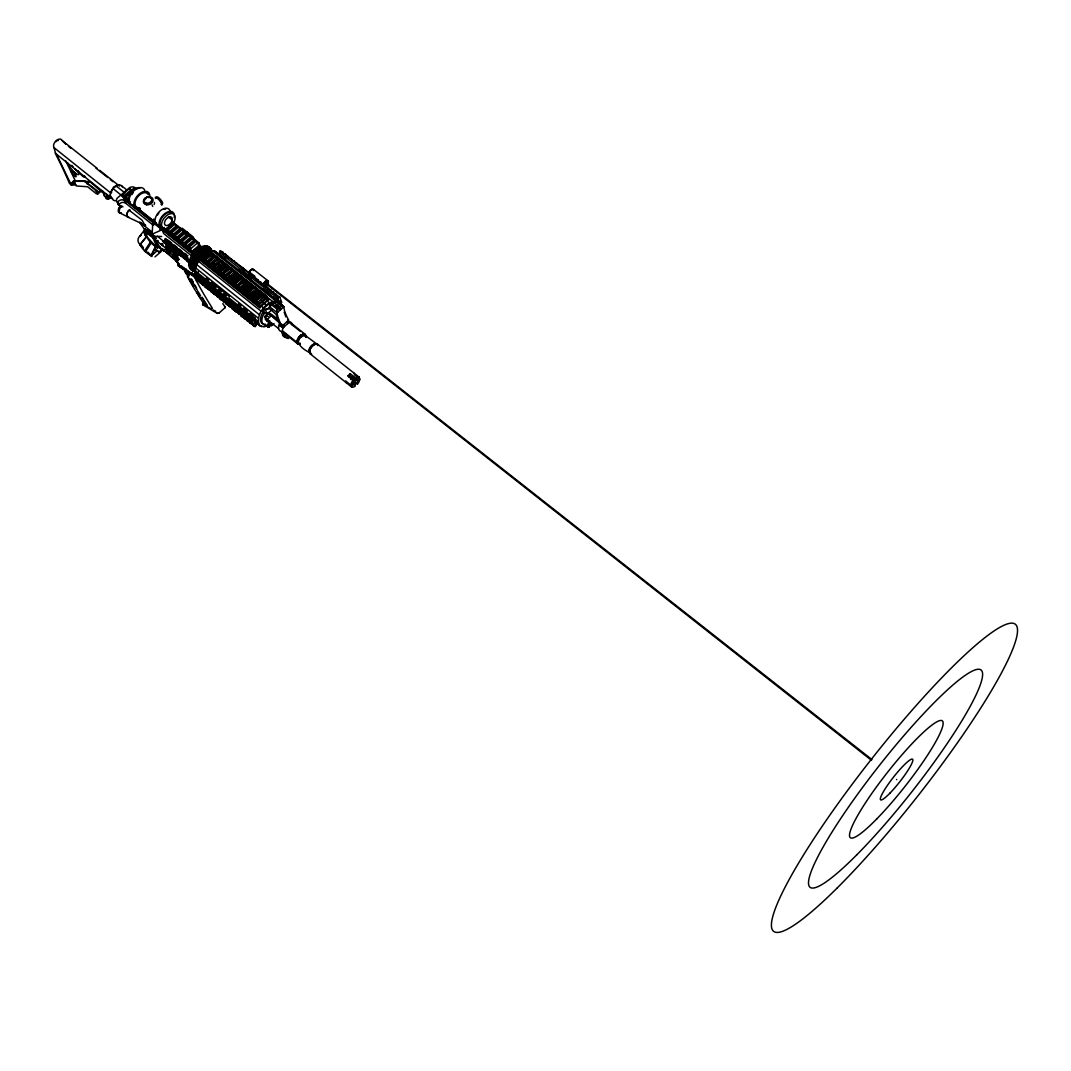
<?xml version="1.0" encoding="UTF-8"?>
<svg xmlns="http://www.w3.org/2000/svg" width="1071" height="1071" viewBox="0 0 1071 1071"><rect width="100%" height="100%" fill="white"/><g stroke="black" fill="none" stroke-linecap="round" stroke-linejoin="round"><path stroke-width="1.5" d="M149.284 233.277L150.435 233.679L148.708 231.564L152.296 235.687L149.284 233.277L150.837 233.344L149.364 231.256M279.625 322.826L271.177 315.329L279.464 322.786M147.985 232.166L147.463 231.336M118.787 210.492L118.921 209.247A2.624 1.352 -72.7 0 1 119.403 208.015M126.994 214.361L126.86 215.271A3.588 1.834 -72.7 0 0 128.065 217.145L128.614 216.864M350.204 373.685L347.928 375.787L348.999 376.818L350.137 375.76L350.204 373.685L355.492 377.889A6.198 2.945 -51.4 0 1 359.307 377.313L317.873 344.407C312.919 341.555 306.56 349.36 310.041 353.765L351.382 386.818A6.198 2.945 -51.4 0 0 355.197 386.203L355.264 384.154L353.162 382.481M359.307 377.313L357.353 379.656A3.133 1.486 -51.4 0 0 355.411 379.964L355.492 377.889M187.171 261.471L187.934 261.083M188.081 261.511L187.84 261.137M165.121 243.304L163.167 241.939M150.476 232.675L147.624 229.542L149.364 231.845M165.858 238.378L165.014 240.547L166.835 243.893M172.177 219.983L172.244 218.953L169.713 216.958L172.244 218.953A5.007 2.985 -51.5 0 0 168.616 217.266A5.007 2.985 -51.5 0 0 164.546 222.473L164.479 223.504A5.007 2.985 -51.5 0 0 168.107 225.178A5.007 2.985 -51.5 0 0 172.177 219.983L168.348 216.958M149.03 230.653L148.467 231.122L149.806 231.363L152.577 234.736M182.19 251.431L183.141 255.728M185.738 254.175L185.015 254.523A3.093 1.62 63.7 0 1 186.836 258.017L187.572 257.576L186.836 258.017C186.314 262.85 187.545 256.17 188.135 260.722M195.685 273.359C193.945 267.75 197.051 262.034 200.451 257.723M163.274 228.833L191.963 251.431L198.952 245.366L199.166 243.144L172.618 222.005M154.17 250.36A5.328 2.075 37.6 0 1 159.137 252.113L162.698 248.833M269.879 324.593L264.068 326.883L259.731 325.691C254.068 315.169 268.245 297.31 279.665 301.955L281.271 306.413M298.18 344.099L300.201 344.193L297.457 343.697C295.556 339.574 300.241 333.951 304.552 333.991L306.145 337.097L305.704 335.103M311.674 354.193L310.068 352.694C300.322 348.477 292.169 339.146 304.994 335.25L318.301 345.116M305.704 337.271L305.851 336.093M309.599 353.055C309.131 348.905 312.893 344.059 317.163 344.005M129.484 199.675L129.096 201.709L122.241 196.247L122.563 194.239L129.337 188.536L132.509 190.37L123.941 197.6L124.263 195.605L131.05 189.875L132.509 190.37M126.873 214.401L127.154 213.477A3.601 1.834 -72.7 0 1 128.801 210.572L129.819 210.17M125.655 198.965L126.017 196.917L132.791 191.2M127.342 200.317L127.717 198.269L126.017 196.917M139.417 209.929L139.806 207.894M153.367 221.041L153.769 219.006M163.943 229.475L164.358 227.427M166.072 228.792L165.657 230.841L174.278 223.451L172.873 222.969L165.951 229.033L165.336 230.466L166.273 231.041L161.145 227.427L165.108 230.948M167.437 232.26L167.852 230.211L174.653 224.375L176.059 224.856M176.42 225.78L169.62 231.617L169.205 233.665L177.826 226.249L174.653 224.375M171.025 235.111L171.44 233.076L178.255 227.226L179.647 227.695M179.968 228.592L173.167 234.442L172.752 236.49L181.374 229.06L178.255 227.226M174.573 237.949L175.001 235.901L181.802 230.037L183.208 230.519M183.569 231.43L176.755 237.307L176.34 239.355L184.975 231.912L181.802 230.037M178.134 240.788L178.562 238.739L185.377 232.862L186.769 233.331M187.144 234.268L180.33 240.145L179.915 242.193L188.55 234.736L185.377 232.862M181.695 243.626L182.124 241.577L188.884 235.74L190.343 236.156M190.678 237.16L183.904 242.997L183.489 245.045L192.124 237.575L188.884 235.74M185.229 246.437L185.658 244.389L192.432 238.538L193.878 238.967M194.172 239.931L187.398 245.781L186.97 247.829L195.618 240.346L192.432 238.538M188.764 249.248L189.192 247.2L195.98 241.323L197.412 241.751M190.504 250.641L190.946 248.592L197.733 242.715L199.166 243.144M165.71 244.148L166.353 243.987M187.599 261.699L187.947 260.802M145.121 229.02A5.81 5.556 36.2 0 0 145.348 235.205L146.486 236.423L140.087 244.603A24.499 22.759 6.2 0 0 144.545 250.895L145.495 251.792A24.499 22.759 6.2 0 0 150.931 255.527L155.603 246.303L146.754 236.637L140.087 244.603L143.42 248.258M173.475 224.575L173.957 223.063L172.766 223.183M173.877 224.522L174.359 223.009L172.94 222.701M207.935 251.712L208.43 250.199L267.107 296.64L266.572 298.166L259.503 304.459L258.365 304.418L199.768 257.736L208.43 250.199M141.399 223.304L144.906 225.258L142.041 220.157L129.122 210.211M203.651 285.77L200.464 277.831L199.942 279.277L202.151 284.565L204.748 285.729L199.206 282.182L196.997 276.907L197.506 275.448M200.652 283.36L198.443 278.072L198.965 276.613L201.75 283.32M266.545 326.066L268.178 327.378L268.701 325.879L267.897 325.223M203.423 280.2L202.901 281.66L204.387 282.851L206.583 288.126L209.126 289.25L208.015 289.29L204.909 281.405L204.387 282.851M206.355 282.57L205.833 284.016L207.319 285.207L207.841 283.761L210.947 291.647L213.517 292.785M209.3 284.926L208.765 286.385L210.251 287.564L212.419 292.838M210.251 287.564L210.773 286.118L213.905 294.03L216.449 295.154M212.272 287.309L211.737 288.768L213.196 289.933L215.351 295.194M213.196 289.933L213.718 288.487L216.811 296.372L220.907 298.742L219.809 298.782L216.677 290.857L216.155 292.316L214.655 291.111L215.191 289.652L218.297 297.577M218.203 292.088L217.681 293.548L219.14 294.726L221.269 299.96L222.366 299.92M219.14 294.726L219.675 293.267L222.808 301.192L226.891 303.548L225.78 303.602L223.665 298.367L224.2 296.908M221.202 294.498L220.68 295.957L222.166 297.162L224.294 302.397M222.166 297.162L222.701 295.703L225.392 302.357M230.252 307.203L227.199 299.318L226.664 300.777L228.15 301.968L228.685 300.509L231.791 308.435L232.889 308.394L227.293 304.82L225.191 299.585L225.727 298.126L228.766 305.998L231.349 307.149M230.238 301.754L229.703 303.213L231.149 304.392L233.237 309.613L235.848 310.764L234.75 310.818L232.661 305.596L233.21 304.137L235.848 310.764M231.149 304.392L231.697 302.932L234.335 309.559M237.347 311.982L236.249 312.036L234.174 306.815L234.71 305.355L237.802 313.281L240.346 314.405M239.288 309.037L238.753 310.496L240.239 311.701L242.3 316.909L243.398 316.842L240.814 315.704L237.735 307.779L237.186 309.238L235.727 308.06L236.263 306.601L239.261 314.459M240.239 311.701L240.788 310.242L243.827 318.141L249.449 321.728L246.825 320.524L244.804 315.369L245.353 313.91M197.733 280.99L195.511 275.689L196.047 274.27L198.858 280.977L196.288 279.826L194.065 274.524L194.587 273.105L195.873 272.864L254.095 319.64L256.156 324.982L255.393 326.508L252.81 325.356L250.801 320.189L251.35 318.73M248.338 321.742L246.317 316.588L246.866 315.128L249.824 322.933L252.395 324.098L249.838 317.511L249.289 318.971L251.297 324.125M248.352 316.32L247.803 317.779L249.289 318.971M254.296 326.548L252.287 321.38L252.836 319.921L254.095 319.64M271.378 323.014L271.15 323.616C273.038 329.306 266.036 320.47 266.974 318.716M277.161 295.783L279.732 296.948L281.606 302.183L281.044 303.629L279.812 303.896L277.871 298.488L219.435 252.368L220.184 250.855L222.728 252.006L223.772 254.684M140.314 208.751L139.725 210.17C142.858 210.719 137.356 211.188 139.94 208.751M164.947 230.466L165.563 229.033M188.148 232.956L187.077 232.112M151.975 255.353L155.831 246.584A30.082 28.502 25 0 0 156.634 246.116M201.87 257.468L201.228 258.901L209.903 251.35L201.87 257.468L200.397 256.29M250.199 273.319L248.003 274.845L248.767 273.319L250.413 272.837L254.59 276.09L253.091 276.479L249.115 273.346M254.804 278.139L254.59 276.09M203.383 258.593L202.7 260.066L211.375 252.515L203.383 258.593L204.842 259.758L204.159 261.23L212.834 253.68L204.842 259.758M205.672 262.435L214.347 254.871L211.871 257.04M207.868 262.167L207.185 263.64L215.86 256.076L207.868 262.167L206.355 260.963M208.644 264.805L217.319 257.227M210.84 264.524L210.157 266.01L218.832 258.419L210.84 264.524L209.327 263.332M220.291 259.57L211.603 267.161L215.325 263.908M213.785 266.88L213.102 268.352L221.777 260.762L213.785 266.88L212.286 265.688M223.25 261.913L214.561 269.517L219.528 265.18M216.73 269.223L216.047 270.709L224.736 263.091L216.73 269.223L215.244 268.045M218.243 270.414L217.547 271.9L226.235 264.283L218.243 270.414L219.702 271.592L219.02 273.065L227.708 265.447L219.702 271.592M220.479 274.243L229.181 266.612L224.214 270.963M222.674 273.962L221.992 275.434L230.68 267.804L222.674 273.962L221.175 272.757M232.22 269.022L223.531 276.653L226.008 274.471M225.686 276.358L225.004 277.831L233.692 270.187L225.686 276.358L224.214 275.18M235.245 271.418L226.543 279.062L230.278 275.783M228.739 278.781L228.056 280.267L236.758 272.61L228.739 278.781L227.239 277.576M230.252 279.986L229.555 281.472L238.257 273.801L230.252 279.986L231.778 281.204L231.082 282.677L239.784 275.006L231.778 281.204M233.264 282.383L232.568 283.869L241.283 276.198L233.264 282.383L234.763 283.574L234.067 285.06L242.782 277.376L234.763 283.574M235.62 286.305L244.335 278.607M237.789 285.984L237.093 287.47L245.808 279.772L237.789 285.984L236.33 284.819M238.619 288.688L247.334 280.977L243.599 284.284M240.828 288.407L240.132 289.893L248.847 282.182L240.828 288.407L239.315 287.202M242.394 289.652L241.698 291.138L250.413 283.427L242.394 289.652L243.867 290.83L243.171 292.316L251.886 284.591L243.867 290.83M165.751 244.041L166.835 242.662L165.014 240.547L165.697 240.078L166.246 243.398L166.902 242.742L166.045 241.524C166.233 247.388 171.186 242.635 165.403 242.18M245.433 292.075L244.737 293.561L253.466 285.837L245.433 292.075L246.946 293.267L246.236 294.753L254.965 287.028L246.946 293.267M256.505 288.246L247.776 295.984L252.769 291.566M250.012 295.703L249.302 297.189L258.031 289.451L250.012 295.703L248.485 294.498M251.538 296.921L250.828 298.421L259.557 290.656L251.538 296.921L253.064 298.14L252.354 299.626L261.096 291.874L253.064 298.14M254.563 299.331L253.854 300.831L262.596 293.066L254.563 299.331L256.049 300.523L255.34 302.009L264.082 294.244L256.049 300.523M256.879 303.227L265.608 295.449L260.614 299.893M258.365 304.418L267.107 296.64M248.003 274.845L251.98 277.991L252.743 276.465L254.389 275.97M251.98 277.991L253.091 276.479M277.871 298.488L278.647 296.948L279.732 296.948M109.456 195.458L107.528 196.756A3.093 2.356 -22.1 0 1 104.704 196.381A3.093 2.356 -22.1 0 1 104.182 194.079L104.543 193.463M145.495 251.792L151.158 242.956L150.382 242.153A20.322 19.318 29.2 0 1 146.754 236.637M144.545 250.895L150.382 242.153M166.326 243.719L166.554 244.496M145.656 229.863L147.718 232.005M139.779 236.169L144.344 230.198M167.852 244.71L170.61 246.946M176.313 251.484L181.441 256.33M178.683 254.108L170.302 246.812M187.572 260.507L189.045 262.422L165.831 243.786M351.382 386.818L353.336 384.462A3.133 1.486 -51.4 0 0 355.264 384.154M896.588 779.501L896.668 779.634M166.233 243.385L166.835 242.662L187.532 259.249M224.656 308.02L224.79 307.872A1.566 0.763 -33.4 0 0 224.897 306.775L222.822 303.575M350.592 379.482L351.154 378.906L357.46 384.114A6.198 2.945 -51.4 0 0 359.829 378.987L354.555 374.796L354.032 373.123M109.135 195.324L107.461 196.448A2.678 2.035 -22.1 0 1 106.123 196.569M105.748 196.703A2.664 2.035 -22.1 0 0 108.64 199.019L110.621 197.359A2.664 2.035 -22.1 0 0 110.768 196.796M201.375 256.786L203.222 254.911M285.114 334.647L285.328 334.46A10.175 5.235 -51.3 0 1 282.958 327.887L279.076 324.767A10.161 5.248 -51.3 0 0 280.856 331.26M268.178 327.378L272.69 324.152M271.539 325.798L274.029 323.522M280.843 323.777L279.33 325.129L282.958 327.887L289.384 322.09A9.184 4.726 -51.2 0 1 292.423 325.289M271.967 309.68L267 314.124L265.514 309.814L269.531 308.649L276.104 314.365L279.745 324.299L282.034 326.133L288.688 320.149A44.045 11.768 47.7 0 1 283.882 306.708L274.471 298.595L275.528 301.5L283.039 307.444L281.994 304.539M256.156 324.982L255.393 324.366L257.281 322.692M270.99 316.039L269.33 317.525L266.184 315.142M274.832 303.133L272.583 304.124L280.093 310.081L279.638 308.836L280.482 308.073L274.832 303.133L273.426 303.374M268.004 323.817L268.834 323.081M199.862 259.972L259.985 307.926L259.597 306.895L268.326 299.117L265.715 297.042M259.825 307.484L268.553 299.719M263.105 308.957L269.745 303.026A66.83 17.524 48.6 0 0 276.358 300.75L269.651 306.748A66.938 17.243 48.6 0 1 263.105 308.957L264.216 311.902M255.219 317.351L253.332 319.038L255.393 324.366M275.234 299.559L277.108 297.885L278.567 301.942M263.694 310.55L262.864 311.286L263.827 313.83M219.675 312.437L224.522 308.153M240.6 281.901L243.09 279.705M192.151 272.556L191.348 273.252L193.275 274.551L190.919 272.944M196.595 273.453L198.47 271.82M218.31 254.577L220.171 252.957M169.098 252.234L173.904 256.103L174.707 255.407L179.018 265.434L178.308 264.872L179.513 263.841M187.197 259.637L187.572 257.576M182.378 266.478L182.672 267.295L181.133 266.251M185.658 268.727L186.207 269.718L183.851 268.111M173.207 255.541L174.011 254.844L178.308 264.872M175.751 260.815L175.965 260.039L163.769 250.239L178.255 262.823M169.553 245.982C171.601 244.978 174.479 264.176 178.911 259.423L175.631 251.752M165.67 246.691C170.784 247.12 172.351 261.926 165.67 246.691L166.889 245.647M163.957 250.654L165.992 248.325L145.843 232.22M168.549 249.008L169.767 247.963L166.902 245.072M185.363 234.482L187.612 232.527M167.317 250.694C172.404 254.336 163.113 244.63 167.317 250.694L168.575 249.556M174.319 248.673L173.515 249.369L178.107 260.119M170.235 252.917L171.454 251.872L169.767 247.963M155.777 246.718L157.437 248.044L158.628 247.026L155.456 239.81M152.189 255.085L156.808 251.109M159.137 252.113L162.685 249.074M150.797 232.608L149.592 231.858M152.524 235.325L153.354 236.504L152.805 235.178M153.996 236.892L155.536 238.003L153.568 236.209L154.197 236.718M153.836 236.597L154.117 236.584M155.764 238.472L154.237 236.316L154.438 237.401M154.532 236.798L152.992 237.963L157.437 248.044M154.197 237.213L154.826 236.798L155.228 237.976M154.947 236.892L153.501 236.664M155.241 237.36L155.964 238.311M144.826 228.833L144.692 229.649C146.245 229.743 145.335 231.095 146.245 230.332M144.987 228.953L145.308 229.569M147.102 231.349L145.991 229.756M148.548 231.122L147.423 229.917L149.686 231.51M147.57 229.649L150.275 232.046M147.584 230.278L148.561 230.506M150.154 231.938L150.837 232.688L150.154 232.153M131.894 191.187A4.23 3.226 -21.3 0 1 134.959 187.693A4.592 3.508 -21.4 0 0 129.778 187.519L117.181 198.148A4.592 3.508 -21.9 0 0 117.502 202.419L118.653 204.963A4.284 3.28 -21.9 0 1 124.892 202.687L125.896 203.396L123.513 198.081L140.582 211.991L141.399 211.295L137.664 208.283M95.426 190.625L97.863 192.579L96.952 190.638L84.93 181.267L73.364 181.28L76.376 185.966L87.661 186.756L96.377 193.771L97.822 193.931L100.995 191.267L89.669 181.468L78.424 181.146M122.348 186.876A7.818 4.873 -51.2 0 0 117.582 185.189L112.883 188.509L121.692 195.524M97.822 193.931L96.952 190.638M97.461 192.914L100.634 190.25M73.364 181.28L84.93 181.267M84.542 181.588L85.975 181.829M86.898 183.77L89.669 181.468M75.305 183.743L73.765 180.959M164.332 242.059L164.224 241.497M203.062 304.9L203.115 304.967A2.303 1.325 -31.3 0 1 203.008 303.388A2.303 1.232 -32.3 0 0 203.062 304.9L217.105 313.294A2.102 1.031 -33.5 0 0 219.247 312.772L219.461 312.612M346.107 382.601L345.572 380.941L350.846 385.145L353.069 383.619A3.133 1.486 -51.4 0 1 354.273 381.022L347.928 375.787M356.415 383.097A3.133 1.486 -51.4 0 0 357.607 380.5L359.829 378.987M121.451 212.794L120.421 213.196A3.387 1.74 -72.7 0 1 119.269 211.429L119.443 209.715A3.387 1.74 -72.7 0 1 120.996 207.024M121.103 206.823L122.121 206.422A3.387 1.74 -72.7 0 1 122.924 206.931M120.072 206.328L121.103 205.927A3.387 1.74 -72.7 0 1 121.893 206.435M166.487 244.643L166.46 243.679M192.673 256.705L163.676 233.558L162.042 229.77L152.176 234.147L152.778 222.38L153.876 224.91M166.741 239.743L165.014 240.547A3.293 1.7 64 0 1 167.17 240.252M107.461 196.448L108.68 195.792L109.858 198.363M179.044 252.435L179.152 250.842M299.104 344.139L300.188 343.845M265.608 283.32L265.929 282.717L265.514 283.28L871.392 760.249M225.566 259.222L214.602 250.949L209.26 251.257L223.478 262.502M119.912 212.607L119.403 212.701A3.387 1.74 -72.7 0 1 118.238 210.92L118.426 209.22A3.387 1.74 -72.7 0 1 119.979 206.529M129.872 209.983L128.788 210.411A3.802 1.941 -72.7 0 0 127.047 213.464M172.926 223.036L174.091 222.929L172.672 221.804M97.126 168.321L62.319 140.689A5.583 3.682 -51.2 0 0 56.361 140.462A5.583 3.682 -51.2 0 0 53.938 147.584L56.147 155.067A310.51 60.927 50.6 0 1 69.441 183.369L71.422 185.189L75.907 184.814M147.008 230.975L147.45 231.764M243.827 318.141L244.911 318.074M75.251 183.449L70.686 183.663L74.97 180.115L65.679 160.757M216.811 296.372L217.908 296.319M213.905 294.03L215.003 293.99L210.947 291.647M228.766 305.998L229.863 305.958M208.015 289.29L210.599 290.428M199.942 279.277L201.442 280.495L201.964 279.036L205.083 286.934L206.194 286.881M202.151 284.565L203.249 284.525M252.81 325.356L255.393 326.508M249.824 322.933L250.922 322.92M246.825 320.524L247.936 320.51M196.288 279.826L198.858 280.977M221.643 252.006L222.728 252.006M274.149 293.4L276.72 294.579L275.635 294.579M271.124 291.031L273.734 292.222L272.65 292.222M268.085 288.621L270.695 289.826L271.646 292.463M269.597 289.826L270.695 289.826M265.046 286.225L267.643 287.416L268.607 290.054M266.545 287.416L267.643 287.416M263.493 284.993L264.577 285.006L262.007 283.842M260.454 282.61L261.538 282.61L258.941 281.419M257.428 280.214L258.513 280.227L255.956 279.062M254.403 277.844L255.5 277.844L256.478 280.495M246.892 271.927L249.489 273.118L220.184 250.855M243.88 269.544L246.45 270.722L245.353 270.709M240.855 267.148L243.452 268.352L244.456 271.017M242.354 268.339L243.452 268.352M237.923 264.845L240.48 266.023L239.382 265.996M234.937 262.489L237.521 263.68L236.423 263.667M231.992 260.173L234.576 261.364L233.478 261.337M229.047 257.843L231.644 259.048L230.546 259.021M226.075 255.5L228.685 256.719L227.588 256.692M223.103 253.158L225.673 254.336L226.717 257.013M224.562 254.309L225.673 254.336M161.654 236.504L153.314 236.222L152.604 235.352M199.768 257.736L212.031 266.666M161.306 227.922L162.471 228.016M139.337 210.17L135.602 207.185L136.941 207.801M159.78 229.529L162.042 229.77M127.596 216.998L145.683 225.526M297.015 342.988L298.354 343.175M164.76 242.394L163.515 241.109M148.213 230.881L148.173 230.078M153.581 236.249L152.698 235.178M314.901 343.724L316.24 343.952M296.854 342.01L298.22 342.305M313.95 343.992L315.169 344.26M147.477 230.934L148.026 231.738M312.933 344.541L313.99 344.889M297.015 340.819L298.354 341.261M143.045 224.468L144.906 225.258M297.457 339.52L298.755 340.109M119.979 213.062L127.677 216.824M311.902 345.344L312.826 345.799M140.823 222.848L140.073 222.313M178.214 259.677L178.911 259.423M310.751 354.14L309.05 351.73M204.949 304.833L204.307 304.472A144.357 36.267 47.8 0 1 196.047 291.66M202.513 304.044L203.918 304.82M204.561 305.168L206.77 306.373M207.6 306.828L211.656 309.064M213.33 309.974L215.753 311.3M299.371 344.152L297.457 343.697L282.289 331.568M122.241 196.247L129.819 201.924M154.974 256.879L161.092 251.605M298.18 338.168L299.385 338.931M181.842 267.737L182.873 268.433M187.077 271.271L189.607 272.971M180.972 266.01L192.807 274.203M196.97 277.643L179.018 265.434M197.158 278.005L178 265.608L196.997 278.768M163.582 241.27L162.939 241.39M310.938 346.348L311.741 346.95M266.786 312.866L271.164 316.173M281.927 324.674L284.404 326.575L283.695 324.633M253.439 269.383L268.125 280.923M265.969 282.744L871.928 759.58M249.329 272.864L254.175 276.452M255.5 277.844L252.917 276.666L278.647 296.948M248.767 273.319L252.743 276.465M248.352 274.872L252.328 278.018M280.12 301.018L281.606 302.183M238.445 269.397L250.038 278.554M262.917 288.728L270.655 294.833M273.225 296.868L279.665 301.955M214.602 250.949L277.804 300.871M276.987 300.804L280.843 303.856M219.609 255.594L222.192 257.642M237.722 269.905L248.07 278.085M250.654 280.133L253.238 282.182M266.17 292.396L273.935 298.528M212.125 250.654L275.381 300.67M182.016 228.096L193.235 236.986L194.44 239.917M226.061 264.55L272.556 301.366M129.337 188.536L131.05 189.875M195.98 241.323L197.733 242.715M207.252 250.333L208.725 251.498M210.224 252.636L211.697 253.787M213.209 254.992L214.722 256.183M216.181 257.348L217.694 258.539M219.153 259.691L220.639 260.882M222.112 262.034L223.598 263.212M225.097 264.403L226.57 265.568M228.043 266.733L229.542 267.924M231.068 269.156L232.554 270.32M234.094 271.552L235.607 272.744M237.119 273.948L238.646 275.153M240.132 276.331L241.631 277.523M243.197 278.755L244.657 279.919M246.183 281.124L247.709 282.329M249.275 283.561L250.748 284.739M252.314 285.984L253.827 287.175M255.367 288.394L256.893 289.598M258.365 290.87L259.892 292.075M261.391 293.267L262.89 294.445M264.443 295.636L265.929 296.828M182.82 231.363L189.058 236.303M275.93 305.355L280.937 309.318L280.482 308.073M266.572 298.166L265.795 297.551L266.344 299.01M198.055 244.657L198.952 245.366M267.094 300.978L269.531 302.906M121.599 185.805L126.619 189.795M282.034 326.133A44.098 11.58 47.7 0 1 277.161 312.732L269.651 306.748L269.423 303.106L276.934 309.064L277.991 311.956M99.697 170.369L119.028 185.711M68.437 146.325L71.061 148.4M95.935 168.16L107.729 177.518M110.34 179.593L112.964 181.682M288.782 321.3L305.262 334.393L306.011 336.227M290.067 323.241L300.496 331.528M261.351 301.112L266.518 305.208M116.043 185.859L124.852 192.86M352.346 376.309L357.607 380.5M122.563 194.239L124.263 195.605M167.852 230.211L169.62 231.617M171.44 233.076L173.167 234.442M175.001 235.901L176.755 237.307M178.562 238.739L180.33 240.145M182.124 241.577L183.904 242.997M185.658 244.389L187.398 245.781M189.192 247.2L190.946 248.592M257.589 301.741L259.075 302.932M350.137 375.76L355.411 379.964M222.407 274.926L225.004 276.987M227.601 279.062L230.198 281.124M232.782 283.186L250.949 297.658M259.503 304.459L258.727 303.856L259.276 305.302M261.123 306.052L263.707 308.113M137.637 208.149L155.871 222.688M163.689 228.913L191.963 251.431M135.99 207.198L136.7 207.761M137.704 208.564L156.875 223.839M158.655 225.258L162.257 228.003M348.999 376.818L354.273 381.022M353.256 380.754L357.46 384.114M135.763 207.68L139.498 210.652M140.582 211.991L191.589 252.649L192.753 255.179M259.597 306.895L199.447 258.928L200.103 260.561M124.182 199.581L192.004 253.666M265.139 312.652L267 314.124M125.32 202.928L153.14 225.138M198.122 260.949L261.311 311.393M177.732 253.345L181.789 255.902M281.82 324.5L284.404 326.575M53.938 147.584L110.567 192.834M283.226 331.394L297.537 342.84M168.214 240.265L171.762 243.104M177.076 247.361L174.118 244.978L172.819 245.781L175.095 249.275M179.098 248.967L181.16 250.614M184.386 253.198L186.595 254.965M265.836 318.422L278.487 328.529M165.135 238.619L186.97 256.089L186.836 258.017L187.894 259.035L166.045 241.551M196.381 264.35L259.503 314.847M165.416 239.85L186.461 256.692M55.13 153.126L112.589 199.139A7.31 4.538 -51.2 0 0 115.628 200.732M139.792 222.192L152.377 232.287M157.41 236.316L188.603 261.337M100.995 191.267L104.329 193.945M183.596 257.361L187.238 260.28M281.459 331.367L285.328 334.46M195.364 267.71L258.392 318.221M267.75 325.905L269.33 327.164M147.811 230.345L149.056 230.975M178.857 254.255L179.741 254.952M148.441 230.64L149.565 231.671M178.228 254.456C174.868 251.752 181.896 257.401 178.509 254.684M206.208 278.032L208.791 280.093M211.375 282.168L229.435 296.654M238.458 303.896L241.042 305.971M243.612 308.033L247.481 311.139M250.065 313.214L253.934 316.306M153.809 236.343L155.737 237.829M154.331 236.959L154.813 237.427L154.411 236.53M85.573 182.164L96.564 190.973M195.136 270.776L215.927 287.483M218.511 289.545L221.095 291.62M223.665 293.682L226.249 295.757M228.819 297.832L258.044 321.287M167.946 250.333L168.013 249.985A7.818 1.874 48.8 0 1 167.116 248.874M254.617 318.529L255.072 321.072L258.513 323.83M256.518 322.612L261.632 326.722M194.587 273.105L252.836 319.921M259.731 325.691L255.072 321.072M194.065 274.524L195.511 275.689M196.997 276.907L198.443 278.072M223.665 298.367L225.191 299.585M232.661 305.596L234.174 306.815M244.804 315.369L246.317 316.588M250.801 320.189L252.287 321.38M158.628 247.026L163.555 251.002M205.083 286.934L206.583 288.126M219.809 298.782L221.269 299.96M225.78 303.602L227.293 304.82M231.791 308.435L233.237 309.613M234.75 310.818L236.249 312.036M240.814 315.704L242.3 316.909M178.214 253.733L175.657 250.962M167.759 244.643L171.213 247.441M186.93 259.985L190.424 262.81M299.117 336.896L300.201 337.807M142.497 246.678L140.087 244.603A5.69 5.435 35.5 0 1 141.118 235.325M164.144 243.063L165.054 243.077M153.193 236.022L152.738 235.312L153.367 236.383M147.704 252.502L151.921 256.558L147.624 252.207L150.931 255.527M62.319 140.689L65.88 144.277M143.34 247.883L140.087 244.603L143.313 247.856M162.016 244.483L161.172 243.947L162.605 245.594L161.627 243.559L163.006 245.246L162.203 244.67M153.006 235.834L153.702 236.49M145.348 235.205L146.486 236.423A17.738 4.137 49 0 0 146.044 232.635L145.094 230.653A17.738 4.137 49 0 0 140.274 223.451M300.201 335.759L301.165 336.803M310.108 347.486L310.791 348.236M274.471 298.595L283.882 306.708L277.161 312.732L276.934 309.064M144.344 225.405L145.268 226.142L145.054 225.499M150.583 234.027L149.686 232.929M280.093 310.081L277.576 305.302L280.937 309.318M301.379 334.848L302.196 335.999M149.712 231.631L149.217 230.881L149.953 232.327M309.465 348.664L310.068 349.574M145.589 230.024L145 229.395M277.576 305.302L279.638 308.836M302.544 334.232L303.227 335.451M309.064 349.829L309.613 350.886M71.422 185.189L56.388 154.13A7.149 4.699 -51.1 0 0 58.222 155.63M106.216 193.744L108.64 199.019M102.856 191.214L104.182 194.079M154.237 236.316L154.559 237.508M149.806 231.363L150.636 232.862M303.629 333.938L304.177 335.196M308.93 350.873L309.452 352.078M164.077 240.64L166.594 246.437M172.351 249.891L174.118 254.028M152.095 204.856L152.765 206.408M264.912 316.547L266.773 320.912M192.9 255.795L191.589 252.649L200.223 245.152L201.375 247.977M206.917 283.895L209.501 290.482M201.656 258.392L202.258 259.878M246.424 319.292L243.827 312.678L243.278 314.138L241.778 312.933L242.314 311.474L245.326 319.345M227.186 255.527L228.217 258.205M241.952 267.174L244.402 273.734M257.053 279.076L258.031 281.727M268.326 299.117L268.714 300.148M269.423 303.106L270.481 305.998M284.19 312.21L285.837 316.802M287.028 321.648L287.724 323.589M304.552 333.991L304.994 335.25M350.846 385.145A6.198 2.945 -51.4 0 1 353.216 379.991M317.404 344.956A5.382 2.691 -51.4 0 1 317.792 345.585M311.126 353.537A5.382 2.691 -51.4 0 1 310.51 353.202M310.121 352.573A5.382 2.691 -51.4 0 1 309.988 351.716M304.807 334.942A5.355 2.731 -51.4 0 1 305.195 335.571M300.335 343.282A5.355 2.731 -51.4 0 1 297.925 343.148M297.39 341.662A5.355 2.731 -51.4 0 1 297.537 340.618M297.925 339.453A5.355 2.731 -51.4 0 1 301.379 335.343M302.397 334.795A5.355 2.731 -51.4 0 1 304.177 334.594M268.607 318.623A6.011 3.173 -51.4 0 1 265.327 315.517M304.807 335.263A5.355 2.731 -51.4 0 1 304.927 336.133M299.947 335.839A5.355 2.731 -51.4 0 1 300.978 335.036M303.789 334.286A5.355 2.731 -51.4 0 1 304.405 334.634M268.66 312.652A26.842 6.854 47.8 0 1 279.129 320.617M287.711 319.814A9.17 4.739 -51.2 0 1 288.327 320.831M265.247 324.152A12.25 6.48 -51.4 0 1 263.319 324.018M261.833 323.201A12.25 6.48 -51.4 0 1 263.091 311.902M271.164 323.402A12.25 6.466 -51.4 0 1 262.596 323.576A12.25 6.466 -51.4 0 1 264.417 312.973M269.718 320.631A7.216 3.802 -51.4 0 1 265.836 319.533A7.216 3.802 -51.4 0 1 267.148 313.763M267.63 318.957A7.202 3.815 -51.4 0 1 265.18 319.212M196.006 267.884A11.861 6.747 -51.3 0 1 202.325 255.5M197.559 263.332A11.861 6.734 -51.3 0 1 200.732 258.151M195.109 269.838A12.665 7.202 -51.3 0 1 199.086 256.786A12.665 7.202 -51.3 0 1 210.907 251.123M195.712 268.071A12.236 6.962 -51.3 0 1 202.232 255.273M195.431 269.557A12.236 6.962 -51.3 0 1 197.399 259.543A12.236 6.962 -51.3 0 1 206.368 251.739M195.217 271.164A13.066 7.443 -51.3 0 1 198.175 256.049A13.066 7.443 -51.3 0 1 212.071 251.203M195.993 271.873A13.454 7.671 -51.3 0 1 196.194 256.692A13.454 7.671 -51.3 0 1 211.589 250.333M195.096 271.579A13.803 7.872 -51.3 0 1 196.395 254.59A13.803 7.872 -51.3 0 1 212.259 251.257M194.186 271.284A14.151 8.073 -51.3 0 1 195.524 253.867A14.151 8.073 -51.3 0 1 211.777 250.453M194.36 271.003A13.803 7.872 -51.3 0 1 195.658 254.001A13.803 7.872 -51.3 0 1 211.523 250.681M194.949 270.682A14.512 8.3 -51.3 0 1 189.299 261.029A14.512 8.3 -51.3 0 1 201.348 246.758A14.512 8.3 -51.3 0 1 211.094 251.551M195.672 271.258A14.512 8.287 -51.3 0 1 193.463 254.63A14.512 8.287 -51.3 0 1 211.308 249.65M195.806 270.936A14.137 8.086 -51.3 0 1 193.65 254.737A14.137 8.086 -51.3 0 1 211.041 249.878M195.27 271.284A13.454 7.671 -51.3 0 1 196.542 254.724A13.454 7.671 -51.3 0 1 212.004 251.484M194.494 270.575A13.066 7.443 -51.3 0 1 195.444 258.218A13.066 7.443 -51.3 0 1 207.506 249.382M209.662 249.623A13.066 7.443 -51.3 0 1 211.335 250.627M195.484 270.856A12.665 7.216 -51.3 0 1 197.332 257.509A12.665 7.216 -51.3 0 1 210.184 250.547M120.595 206.81A9.251 5.716 -51.2 0 1 119.283 203.932M185.966 254.376A3.093 1.62 63.7 0 1 186.97 255.741M177.384 260.588A8.501 2.022 48.7 0 1 175.564 260.387M163.381 250.574A7.952 1.888 48.8 0 1 157.303 243.157A7.952 1.888 48.8 0 1 158.213 240.761M145.348 235.245A5.797 5.489 21.8 0 1 145.067 229.194M159.164 251.886A4.793 0.884 37.1 0 1 154.853 248.352M123.62 198.322A10.991 8.407 -21.5 0 1 124.383 196.729M219.247 312.772A2.115 1.232 -31.2 0 1 216.985 313.12M224.803 306.641A1.58 0.91 -31.1 0 1 224.79 307.872M195.417 290.616A144.357 36.267 47.8 0 1 187.425 276.532M185.952 273.654A144.357 36.267 47.8 0 1 184.56 270.843M200.759 298.407A155.777 39.332 47.7 0 1 196.81 292.115M193.155 285.957A155.777 39.332 47.7 0 1 185.296 271.338M212.446 308.368A222.42 58.088 47.3 0 1 194.293 276.706M207.292 305.436A173.529 44.259 47.6 0 1 202.031 297.149M196.595 288.086A173.529 44.259 47.6 0 1 194.909 285.127M193.289 282.195A173.529 44.259 47.6 0 1 191.736 279.317M188.817 273.681A173.529 44.259 47.6 0 1 187.465 270.923M207.158 306.038A175.457 44.754 47.6 0 1 201.803 297.684M200.531 295.623A175.457 44.754 47.6 0 1 198.068 291.553M197.466 290.549A175.457 44.754 47.6 0 1 190.812 278.728M189.313 275.863A175.457 44.754 47.6 0 1 187.88 273.051M155.603 246.303A20.322 19.318 29.2 0 1 151.158 242.956M151.212 231.912A4.404 1.044 48.9 0 1 151.734 232.742M150.998 231.831A3.949 0.937 48.9 0 1 151.466 232.581M117.502 202.419A4.297 3.28 -21.9 0 1 120.969 199.929A4.297 3.28 -21.9 0 1 124.758 200.853M150.529 234.161A3.307 0.776 48.9 0 1 148.896 230.801A3.307 0.776 48.9 0 1 152.644 234.469M119.309 211.683A2.477 1.272 -72.7 0 1 119.055 211.415M128.118 216.958A3.4 1.727 -72.7 0 1 126.967 215.177M118.653 204.963A4.579 3.508 -21.9 0 1 117.743 201.83M112.575 198.376A7.818 4.873 -51.2 0 1 111.745 190.089M105.52 196.408A2.678 2.035 -22.1 0 1 104.449 195.23M111.531 192.847A5.703 3.561 -51.2 0 1 114.436 186.662A5.703 3.561 -51.2 0 1 119.805 185.885M107.689 196.636A16.587 3.856 49.2 0 1 106.872 194.387M84.622 175.898A5.409 1.232 49.5 0 1 83.003 176.487A5.409 1.232 49.5 0 1 78.317 171.132M77.581 170.704A8.622 1.955 49.5 0 1 75.626 173.194A8.622 1.955 49.5 0 1 67.46 162.605M78.852 172.458A8.622 1.955 49.5 0 1 74.649 168.763M73.176 167.076A8.622 1.955 49.5 0 1 71.837 165.349M76.603 174.439A3.735 0.843 49.5 0 1 75.974 173.89M74.689 172.485A3.735 0.843 49.5 0 1 74.1 171.721M55.933 141.733A2.129 1.406 -51.2 0 1 56.268 141.292M56.656 140.917A2.129 1.406 -51.2 0 1 58.356 140.515M113.231 188.657A2.169 1.352 -51.3 0 1 113.379 188.175M113.981 187.224A2.169 1.352 -51.3 0 1 114.383 186.836M115.266 186.367A2.169 1.352 -51.3 0 1 116.07 186.381M249.195 273.734A3.106 1.7 -51.8 0 1 251.083 269.745A3.106 1.7 -51.8 0 1 253.773 270.307M263.868 285.301A3.119 1.687 -51.8 0 1 266.478 280.87A3.119 1.687 -51.8 0 1 268.058 283.373A3.119 1.687 -51.8 0 1 264.122 285.689M253.292 270.12A2.557 1.406 -51.8 0 1 253.372 270.561M249.797 273.721A2.557 1.406 -51.8 0 1 250.038 271.311A2.557 1.406 -51.8 0 1 252.368 269.571M249.744 273.614A2.557 1.406 -51.8 0 1 249.663 271.017A2.557 1.406 -51.8 0 1 252.408 269.316M263.6 284.364A2.852 1.54 -51.8 0 1 266.438 280.642A2.852 1.54 -51.8 0 1 267.402 283.28A2.852 1.54 -51.8 0 1 263.908 285.194M163.368 228.471A9.88 5.891 -51.5 0 1 159.552 220.934A9.88 5.891 -51.5 0 1 168.857 211.549A9.88 5.891 -51.5 0 1 174.252 217.493M156.794 197.533A4.338 1.084 49.2 0 1 158.869 197.907A4.338 1.084 49.2 0 1 162.35 202.205A4.338 1.084 49.2 0 1 161.467 203.316M138.949 207.801A8.715 5.328 -51.5 0 1 137.275 197.452A8.715 5.328 -51.5 0 1 148.32 194.775M157.665 225.044A9.867 5.904 -51.5 0 1 158.388 212.647A9.867 5.904 -51.5 0 1 169.954 210.545M138.44 209.086A10.215 6.239 -51.5 0 1 134.129 201.937A10.215 6.239 -51.5 0 1 142.617 191.923A10.215 6.239 -51.5 0 1 149.846 195.658M162.257 227.347A8.796 5.248 -51.5 0 1 162.203 217.212A8.796 5.248 -51.5 0 1 172.431 213.236M157.517 214.963A8.782 5.261 -51.5 0 1 158.856 213.102M164.01 209.421A8.782 5.261 -51.5 0 1 165.71 209.113M150.449 197.814A4.083 3.133 -21.2 0 1 151.52 202.124A4.083 3.133 -21.2 0 1 145.991 203.798A4.083 3.133 -21.2 0 1 144.933 199.474M145.629 198.751A4.083 3.133 -21.2 0 1 146.486 198.162M148.508 197.546A4.083 3.133 -21.2 0 1 149.525 197.573M155.59 198.537A5.087 1.272 49.2 0 1 156.982 197.653A5.087 1.272 49.2 0 1 161.373 202.419A5.087 1.272 49.2 0 1 161.507 204.936M129.912 201.83A8.702 5.355 -51.5 0 1 130.916 192.405A8.702 5.355 -51.5 0 1 139.966 187.853M156.085 197.72A4.338 1.084 49.2 0 1 160.302 201.214A4.338 1.084 49.2 0 1 161.105 204.36M154.358 202.406A5.034 3.869 -21.2 0 1 154.184 204.481M131.88 194.614A8.702 5.342 -51.5 0 1 133.206 192.767M135.04 189.487A7.631 4.699 -51.5 0 1 138.105 188.55M133.701 205.311A10.188 6.265 -51.5 0 1 131.706 193.182A10.188 6.265 -51.5 0 1 144.652 190.089M159.057 247.361L159.793 248.151L159.057 247.361M159.459 247.013L160.195 247.816L159.525 246.999M163.542 241.738L164.452 242.729L163.542 241.738M166.433 248.164L169.486 251.457L166.433 248.164M177.358 262.087L178.094 262.89L177.438 262.074M187.706 255.741L186.97 256.089L187.706 255.741M283.4 334.942L284.966 336.629L283.4 334.942M166.621 241.336L167.277 242.22L166.728 241.31M269.584 323.335L271.124 325.035L269.651 323.308M286.8 337.753L285.863 337.539A5.542 1.419 47.8 0 1 283.119 335.999L281.593 331.823L288.594 337.432A4.645 1.191 47.8 0 1 286.8 337.753M148.641 232.554A3.307 0.776 48.9 0 0 152.51 236.222A3.307 0.776 48.9 0 0 150.168 232.273A3.307 0.776 48.9 0 0 148.641 232.554M71.677 172.618A3.735 0.843 49.5 0 0 75.974 176.742A3.735 0.843 49.5 0 0 73.23 172.217A3.735 0.843 49.5 0 0 71.677 172.618M266.157 285.341A2.852 1.54 -51.8 0 0 267.951 281.124A2.852 1.54 -51.8 0 0 264.242 283.454A2.852 1.54 -51.8 0 0 266.157 285.341M168.776 227.708A8.809 5.235 -51.5 0 0 174.051 214.508A8.809 5.235 -51.5 0 0 162.216 221.402A8.809 5.235 -51.5 0 0 168.776 227.708M146.62 204.802A5.047 3.882 -21.2 0 0 153.046 199.34A5.047 3.882 -21.2 0 0 145 198.269A5.047 3.882 -21.2 0 0 146.62 204.802M146.607 203.289A4.083 3.133 -21.2 0 0 151.801 198.858A4.083 3.133 -21.2 0 0 145.295 197.988A4.083 3.133 -21.2 0 0 146.607 203.289M856.8 854.805A138.293 20.911 -51.8 0 0 982.455 672.548A138.293 20.911 -51.8 0 0 847.335 808.766A138.293 20.911 -51.8 0 0 856.8 854.805M836.759 888.408A195.431 29.613 -51.8 0 0 1017.45 628.905A195.431 29.613 -51.8 0 0 829.101 816.209A195.431 29.613 -51.8 0 0 836.759 888.408M876.774 818.913A74.368 11.232 -51.8 0 0 942.949 721.814A74.368 11.232 -51.8 0 0 869.21 797.226A74.368 11.232 -51.8 0 0 876.774 818.913M890.135 792.955A25.878 3.909 -51.8 0 0 912.773 759.433A25.878 3.909 -51.8 0 0 886.855 786.221A25.878 3.909 -51.8 0 0 890.135 792.955"/></g></svg>
